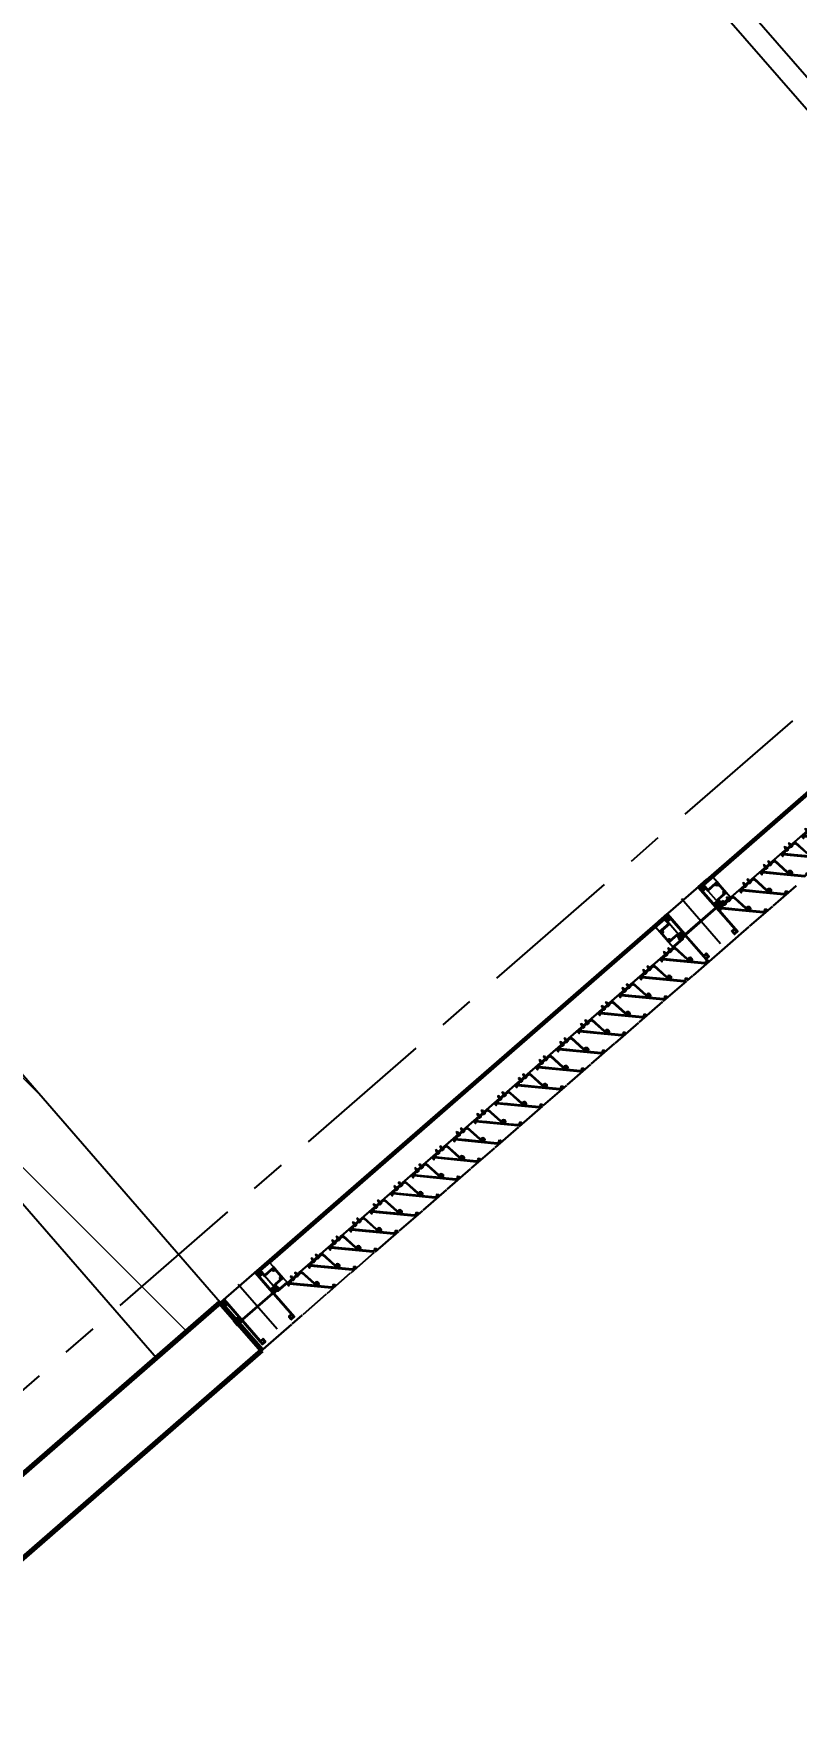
# Model space of a CAD drawing. Header units: millimetres. Extents: x -25371 to 2282244, y -90657 to 147824.
# Drawn here: x 2103216 to 2105021, y 16008 to 19983 of the extents above; entities that cross this region are included whole.
import ezdxf
from ezdxf.enums import TextEntityAlignment as Align

# ---------------------------------------------------------------- set-up
doc = ezdxf.new("R2010")
doc.units = ezdxf.units.MM
doc.set_wipeout_variables(frame=1)
doc.linetypes.add('CENTER', pattern=[50.8, 31.75, -6.35, 6.35, -6.35])
doc.linetypes.add('TA_GL_000.90000', pattern=[2.475, 0.9, -0.225, 0.225, -0.225, 0.9])
for name, color, linetype in [('000 - 0_SYM_DWG_GRIDLINE_MAIN_COLOR_251', 7, 'Continuous'), ('000 - 0_SYM_DWG_SLOPE-SYM_TEXT_COLOR_3', 7, 'Continuous'), ('000 - D I M', 7, 'Continuous'), ('000 - EXISTING_BUILDING_MAIN_COLOR_1', 7, 'Continuous'), ('000 - EXISTING_BUILDING_MAIN_COLOR_251', 7, 'Continuous'), ('000 - GRID', 7, 'CENTER'), ('010 - ASPG_ACCESSORIES_MAIN_COLOR_1', 7, 'Continuous'), ('010 - ASPG_EXTR_MAIN_COLOR_2', 7, 'Continuous'), ('010 - ASPG_FASTERN_MAIN_COLOR_1', 7, 'Continuous'), ('010 - ASPG_FRAMING_CUT_COLOR_4', 7, 'Continuous'), ('010 - ASPG_FRAMING_HATCH_', 7, 'Continuous'), ('010 - ASPG_FRAMING_MAIN_COLOR_2', 7, 'Continuous'), ('010 - ASPG_FRAMING_SUB_COLOR_2', 7, 'Continuous'), ('010 - ASPG_FRAMING_WIPEOUT_', 7, 'Continuous'), ('BOLT & SCREW', 7, 'Continuous')]:
    doc.layers.add(name, color=color, linetype=linetype)
for name, color, linetype, plot in [('010 - ASPG_EXTR_DEF_SUB', 7, 'Continuous', False), ('010 - ASPG_FASTERN_DEF_SUB', 7, 'Continuous', False), ('010 - ASPG_FRAMING_DEF_SUB', 7, 'Continuous', False)]:
    doc.layers.add(name, color=color, linetype=linetype, plot=plot)
doc.layers.add('12-GRID', color=7, linetype='CENTER', lineweight=13)
doc.layers.add('SCREW', color=7, linetype='Continuous', lineweight=5)
doc.styles.add('Arial', font='arial.ttf', dxfattribs={"height": 300})
doc.styles.add('FAMELINE_FOR_CKST', font='arial.ttf')
doc.styles.add('TA', font='', dxfattribs={"height": 4.5})
doc.styles.get('TA').set_extended_font_data('Cordia New')
doc.dimstyles.new('FAMELINE-CKST_C-C', dxfattribs={"dimtxt": 0.3, "dimasz": 0.15, "dimexe": 0.1, "dimexo": 0.1, "dimgap": 0.05, "dimtad": 1, "dimzin": 0, "dimdsep": 46, "dimtxsty": 'FAMELINE_FOR_CKST', "dimblk": 'ORIGIN', "dimblk1": 'ORIGIN', "dimblk2": 'ORIGIN', "dimsah": 1, "dimcen": 0.1, "dimdle": 0.1, "dimclrd": 7, "dimclre": 7, "dimclrt": 7, "dimadec": 0, "dimazin": 0, "dimtfac": 1, "dimtix": 1, "dimtmove": 2, "dimatfit": 3, "dimfxl": 1, "dimtolj": 1, "dimtzin": 0, "dimlwd": -1, "dimlwe": -1, "dimarcsym": 0})
pattern_1 = [(270, (1257419.24324, -520041.6224), (0.65495992507, -1.1344238721), [0.7562825814, -1.5125651628]), (30, (1257419.24324, -520041.6224), (0.65495992936, 1.1344238696), [0.7562825814, -1.5125651628]), (330, (1257419.24324, -520041.6224), (1.30991985442, -2.48e-09), [-1.5125651628, 0.7562825814])]
pattern_2 = [(315, (1257419.4929, -520021.6224), (1.3369313545, 1.3369313545), []), (45, (1257419.4929, -520021.6224), (-1.3369313545, 1.3369313545), [])]
pattern_3 = [(270, (1257419.4425, -520043.9224), (0.65495992507, -1.1344238721), [0.7562825814, -1.5125651628]), (30, (1257419.4425, -520043.9224), (0.65495992936, 1.1344238696), [0.7562825814, -1.5125651628]), (330, (1257419.4425, -520043.9224), (1.30991985442, -2.48e-09), [-1.5125651628, 0.7562825814])]
pattern_4 = [(315, (1257419.1929, -520023.9224), (1.3369313545, 1.3369313545), []), (45, (1257419.1929, -520023.9224), (-1.3369313545, 1.3369313545), [])]

# ---------------------------------------------------------------- blocks, each defined once
blk = doc.blocks.new('*U2483')
at = {"layer": '12-GRID', "color": 7, "linetype": 'CENTER'}
for p, q in [((0, -6.2), (0, 2.2)), ((-4.2, -2), (4.2, -2))]:
    blk.add_line(p, q, dxfattribs=at)
at = {"layer": 'BOLT & SCREW', "color": 7}
for p, q in [((-0.6, -1.8), (-1.8, -1.6)), ((-0.6, -2.2), (-1.8, -2.4)), ((-0.5, -1.8), (-0.9, -1.6)), ((-0.5, -2.2), (-0.9, -2.4)), ((-0.2, -1.4), (-0.4, -0.2)), ((-0.2, -1.5), (-0.4, -1.1)), ((-0.2, -2.5), (-0.4, -2.9)), ((-0.2, -2.6), (-0.4, -3.8)), ((0.2, -1.4), (0.4, -0.2)), ((0.2, -1.5), (0.4, -1.1)), ((0.4, -2.9), (0.2, -2.5)), ((0.2, -2.6), (0.4, -3.8)), ((0.5, -1.8), (0.9, -1.6)), ((0.5, -2.2), (0.9, -2.4)), ((0.6, -1.8), (1.8, -1.6)), ((0.6, -2.2), (1.8, -2.4))]:
    blk.add_line(p, q, dxfattribs=at)
for points in [[(-1.8, -1.6), (-0.9, -1.6, 0.414214), (-0.4, -1.1), (-0.4, -0.2), (0.4, -0.2), (0.4, -1.1, 0.414214), (0.9, -1.6), (1.8, -1.6), (1.8, -2.4), (0.9, -2.4, 0.414214), (0.4, -2.9), (0.4, -3.8), (-0.4, -3.8), (-0.4, -2.9, 0.414214), (-0.9, -2.4), (-1.8, -2.4)], [(0.2, -2.5, -0.414214), (0.5, -2.2), (0.6, -2.2), (0.6, -1.8), (0.5, -1.8, -0.414214), (0.2, -1.5), (0.2, -1.4), (-0.2, -1.4), (-0.2, -1.5, -0.414214), (-0.5, -1.8), (-0.6, -1.8), (-0.6, -2.2), (-0.5, -2.2, -0.414214), (-0.2, -2.5), (-0.2, -2.6), (0.2, -2.6)]]:
    blk.add_lwpolyline(points, format="xyb", close=True, dxfattribs=at)
blk.add_circle((0, -2), 3.5, dxfattribs=at)
blk = doc.blocks.new('000_ASPG_TYP_FILES_20260218-010703_FRAME_EXTR_')
at = {"layer": '010 - ASPG_FRAMING_HATCH_'}
h = blk.add_hatch(dxfattribs=at)
h.set_pattern_fill('ANSI32', scale=0.1, angle=180)
edge = h.paths.add_edge_path()
edge.add_line((2, 16), (2, 2))
edge.add_line((2, 2), (39.7, 2))
edge.add_arc((39.7, 1.7), 0.3, 0, 90, ccw=False)
edge.add_line((40, 1.7), (40, 0.3))
edge.add_arc((39.7, 0.3), 0.3, -90, 0, ccw=False)
edge.add_line((39.7, 0), (0.3, 0))
edge.add_arc((0.3, 0.3), 0.3, 180, 270, ccw=False)
edge.add_line((0, 0.3), (0, 17.7))
edge.add_arc((0.3, 17.7), 0.3, 90, 180, ccw=False)
edge.add_line((0.3, 18), (22.6, 18))
edge.add_arc((22.6, 18.5), 0.5, 270, 380.2095)
edge.add_arc((26.2, 19.8), 3.35, 182.0638, 200.2095, ccw=False)
edge.add_arc((23.6, 19.7), 0.76, 2.0638, 182.0638, ccw=False)
edge.add_arc((26.2, 19.8), 1.83, 182.0638, 447.9362)
edge.add_arc((26.3, 22.4), 0.76, 87.9362, 267.9362, ccw=False)
edge.add_arc((26.2, 19.8), 3.35, 69.7905, 87.9362, ccw=False)
edge.add_arc((27.5, 23.4), 0.5, 249.7905, 360)
edge.add_line((28, 23.4), (28, 26.7))
edge.add_line((28, 26.7), (28.5, 27.2))
edge.add_line((28.5, 27.2), (28, 27.7))
edge.add_line((28, 27.7), (28, 38.6))
edge.add_line((28, 38.6), (28.5, 39.1))
edge.add_line((28.5, 39.1), (28, 39.6))
edge.add_line((28, 39.6), (28, 42.9))
edge.add_arc((27.5, 42.9), 0.5, 0, 110.2095)
edge.add_arc((26.2, 46.5), 3.35, 272.0638, 290.2095, ccw=False)
edge.add_arc((26.3, 43.9), 0.76, 92.0638, 272.0638, ccw=False)
edge.add_arc((26.2, 46.5), 1.83, 272.0638, 537.9362)
edge.add_arc((23.6, 46.6), 0.76, 177.9362, 357.9362, ccw=False)
edge.add_arc((26.2, 46.5), 3.35, 159.7905, 177.9362, ccw=False)
edge.add_arc((22.6, 47.8), 0.5, 339.7905, 450)
edge.add_line((22.6, 48.3), (0.3, 48.3))
edge.add_arc((0.3, 48.6), 0.3, 180, 270, ccw=False)
edge.add_line((0, 48.6), (0, 60))
edge.add_arc((0.3, 60), 0.3, 90, 180, ccw=False)
edge.add_line((0.3, 60.3), (5, 60.3))
edge.add_line((5, 60.3), (5, 65))
edge.add_arc((5.3, 65), 0.3, 90, 180, ccw=False)
edge.add_line((5.3, 65.3), (30, 65.3))
edge.add_line((30, 65.3), (30, 63.6))
edge.add_arc((29.7, 63.6), 0.3, -90, 0, ccw=False)
edge.add_line((29.7, 63.3), (7.3, 63.3))
edge.add_arc((7.3, 63), 0.3, 90, 180)
edge.add_line((7, 63), (7, 58.3))
edge.add_line((7, 58.3), (2.3, 58.3))
edge.add_arc((2.3, 58), 0.3, 90, 180)
edge.add_line((2, 58), (2, 50.6))
edge.add_arc((2.3, 50.6), 0.3, 180, 270)
edge.add_line((2.3, 50.3), (29.7, 50.3))
edge.add_arc((29.7, 50), 0.3, 0, 90, ccw=False)
edge.add_line((30, 50), (30, 26.7))
edge.add_line((30, 26.7), (30, 16.3))
edge.add_arc((29.7, 16.3), 0.3, -90, 0, ccw=False)
edge.add_line((29.7, 16), (2, 16))
at = {"layer": '010 - ASPG_FRAMING_CUT_COLOR_4', "color": 7}
blk.add_lwpolyline([(2, 16), (2, 2), (39.7, 2, -0.414214), (40, 1.7), (40, 0.3, -0.414214), (39.7, 0), (0.3, 0, -0.414214), (0, 0.3), (0, 17.7, -0.414214), (0.3, 18), (22.6, 18, 0.52173), (23, 18.7, -0.079342), (22.8, 19.7, -1), (24.3, 19.8, 2.296346), (26.2, 21.7, -1), (26.3, 23.2, -0.079342), (27.3, 23, 0.52173), (28, 23.4), (28, 26.7), (28.5, 27.2), (28, 27.7), (28, 38.6), (28.5, 39.1), (28, 39.6), (28, 42.9, 0.52173), (27.3, 43.3, -0.079342), (26.3, 43.1, -1), (26.2, 44.6, 2.296346), (24.3, 46.5, -1), (22.8, 46.6, -0.079342), (23, 47.6, 0.52173), (22.6, 48.3), (0.3, 48.3, -0.414214), (0, 48.6), (0, 60, -0.414214), (0.3, 60.3), (5, 60.3), (5, 65, -0.414214), (5.3, 65.3), (30, 65.3), (30, 63.6, -0.414214), (29.7, 63.3), (7.3, 63.3, 0.414214), (7, 63), (7, 58.3), (2.3, 58.3, 0.414214), (2, 58), (2, 50.6, 0.414214), (2.3, 50.3), (29.7, 50.3, -0.414214), (30, 50), (30, 26.7), (30, 16.3, -0.414214), (29.7, 16)], format="xyb", close=True, dxfattribs=at)
at = {"color": 7}
for p in [(26.2, 48.5), (26.2, 21.8)]:
    blk.add_blockref('*U2483', p, dxfattribs=at)
blk = doc.blocks.new('*U2490')
at = {"layer": '010 - ASPG_FRAMING_HATCH_', "transparency": 33554585}
h = blk.add_hatch(dxfattribs=at)
h.set_pattern_fill('ANSI32', scale=0.25)
edge = h.paths.add_edge_path()
edge.add_line((2, -50), (2, -75))
edge.add_line((2, -75), (0, -75))
edge.add_line((0, -75), (0, -49))
edge.add_arc((1, -49), 1, 90, 180, ccw=False)
edge.add_line((1, -48), (63, -48))
edge.add_arc((63, -47), 1, 270, 360)
edge.add_line((64, -47), (64, 47))
edge.add_arc((63, 47), 1, 0, 90)
edge.add_line((63, 48), (1, 48))
edge.add_arc((1, 49), 1, 180, 270, ccw=False)
edge.add_line((0, 49), (0, 75))
edge.add_line((0, 75), (2, 75))
edge.add_line((2, 75), (2, 50))
edge.add_line((2, 50), (141, 50))
edge.add_line((141, 50), (141, 41))
edge.add_arc((140, 41), 1, 270, 360, ccw=False)
edge.add_line((140, 40), (132, 40))
edge.add_arc((132, 41), 1, 180, 270, ccw=False)
edge.add_line((131, 41), (131, 47))
edge.add_arc((130, 47), 1, 0, 90)
edge.add_line((130, 48), (67, 48))
edge.add_arc((67, 47), 1, 90, 180)
edge.add_line((66, 47), (66, -47))
edge.add_arc((67, -47), 1, 180, 270)
edge.add_line((67, -48), (130, -48))
edge.add_arc((130, -47), 1, 270, 360)
edge.add_line((131, -47), (131, -41))
edge.add_arc((132, -41), 1, 90, 180, ccw=False)
edge.add_line((132, -40), (140, -40))
edge.add_arc((140, -41), 1, 0, 90, ccw=False)
edge.add_line((141, -41), (141, -50))
edge.add_line((141, -50), (2, -50))
h.paths.add_polyline_path([(139, 48), (139, 42), (133, 42), (133, 48)], flags=16)
h.paths.add_polyline_path([(139, -48), (139, -42), (133, -42), (133, -48)], flags=16)
at = {"layer": '010 - ASPG_FRAMING_HATCH_'}
h = blk.add_hatch(dxfattribs=at)
h.set_pattern_fill('ANSI37', scale=0.595498, angle=-90)
h.set_pattern_definition(pattern_4)
edge = h.paths.add_edge_path()
edge.add_ellipse((11.5, 55), major_axis=(0, -5), ratio=0.644482, start_angle=180, end_angle=360, ccw=False)
edge.add_line((11.5, 60), (2, 60))
edge.add_arc((-7.9, 55), 11.1, -26.7963, 26.7963, ccw=False)
edge.add_line((2, 50), (11.5, 50))
h = blk.add_hatch(dxfattribs=at)
h.set_pattern_fill('HONEY', scale=0.238199, angle=-90)
h.set_pattern_definition(pattern_3)
edge = h.paths.add_edge_path()
edge.add_ellipse((11.8, 55), major_axis=(0, -5), ratio=0.644482, start_angle=0, end_angle=360, ccw=False)
h = blk.add_hatch(dxfattribs=at)
h.set_pattern_fill('HONEY', scale=0.238199, angle=-90)
h.set_pattern_definition(pattern_1)
edge = h.paths.add_edge_path()
edge.add_ellipse((57.5, 55), major_axis=(0, -5), ratio=0.644482, start_angle=0, end_angle=360)
h = blk.add_hatch(dxfattribs=at)
h.set_pattern_fill('ANSI37', scale=0.595498, angle=-90)
h.set_pattern_definition(pattern_2)
edge = h.paths.add_edge_path()
edge.add_ellipse((57.8, 55), major_axis=(0, -5), ratio=0.644482, start_angle=0, end_angle=180)
edge.add_line((57.8, 60), (62, 60))
edge.add_arc((62, 60.3), 0.3, -90, 0)
edge.add_line((62.3, 60.3), (62.3, 61))
edge.add_line((62.3, 61), (61.8, 61.5))
edge.add_line((61.8, 61.5), (62.3, 62))
edge.add_line((62.3, 62), (61.8, 62.5))
edge.add_line((61.8, 62.5), (62.3, 63))
edge.add_line((62.3, 63), (61.8, 63.5))
edge.add_line((61.8, 63.5), (62.3, 64))
edge.add_line((62.3, 64), (62.3, 65))
edge.add_line((62.3, 65), (63.3, 65))
edge.add_line((63.3, 65), (63.8, 65.5))
edge.add_line((63.8, 65.5), (64.3, 65))
edge.add_line((64.3, 65), (64.8, 65.5))
edge.add_line((64.8, 65.5), (65.3, 65))
edge.add_line((65.3, 65), (65.8, 65.5))
edge.add_line((65.8, 65.5), (66.3, 65))
edge.add_line((66.3, 65), (67, 65))
edge.add_arc((67, 65.3), 0.3, -90, 0)
edge.add_line((67.3, 65.3), (67.3, 60))
edge.add_arc((77.2, 55), 11.1, 153.2037, 206.7963)
edge.add_line((67.3, 50), (57.8, 50))
h = blk.add_hatch(dxfattribs=at)
h.set_pattern_fill('ANSI37', scale=0.595498, angle=-90)
h.set_pattern_definition(pattern_4)
edge = h.paths.add_edge_path()
edge.add_ellipse((11.5, -55), major_axis=(0, 5), ratio=0.644482, start_angle=0, end_angle=180)
edge.add_line((11.5, -60), (2, -60))
edge.add_arc((-7.9, -55), 11.1, 333.2037, 386.7963)
edge.add_line((2, -50), (11.5, -50))
h = blk.add_hatch(dxfattribs=at)
h.set_pattern_fill('HONEY', scale=0.238199, angle=-90)
h.set_pattern_definition(pattern_3)
edge = h.paths.add_edge_path()
edge.add_ellipse((11.8, -55), major_axis=(0, 5), ratio=0.644482, start_angle=0, end_angle=360)
h = blk.add_hatch(dxfattribs=at)
h.set_pattern_fill('HONEY', scale=0.238199, angle=-90)
h.set_pattern_definition(pattern_1)
edge = h.paths.add_edge_path()
edge.add_ellipse((57.5, -55), major_axis=(0, 5), ratio=0.644482, start_angle=0, end_angle=360, ccw=False)
h = blk.add_hatch(dxfattribs=at)
h.set_pattern_fill('ANSI37', scale=0.595498, angle=-90)
h.set_pattern_definition(pattern_2)
edge = h.paths.add_edge_path()
edge.add_ellipse((57.8, -55), major_axis=(0, 5), ratio=0.644482, start_angle=180, end_angle=360, ccw=False)
edge.add_line((57.8, -60), (62, -60))
edge.add_arc((62, -60.3), 0.3, 360, 450, ccw=False)
edge.add_line((62.3, -60.3), (62.3, -61))
edge.add_line((62.3, -61), (61.8, -61.5))
edge.add_line((61.8, -61.5), (62.3, -62))
edge.add_line((62.3, -62), (61.8, -62.5))
edge.add_line((61.8, -62.5), (62.3, -63))
edge.add_line((62.3, -63), (61.8, -63.5))
edge.add_line((61.8, -63.5), (62.3, -64))
edge.add_line((62.3, -64), (62.3, -65))
edge.add_line((62.3, -65), (63.3, -65))
edge.add_line((63.3, -65), (63.8, -65.5))
edge.add_line((63.8, -65.5), (64.3, -65))
edge.add_line((64.3, -65), (64.8, -65.5))
edge.add_line((64.8, -65.5), (65.3, -65))
edge.add_line((65.3, -65), (65.8, -65.5))
edge.add_line((65.8, -65.5), (66.3, -65))
edge.add_line((66.3, -65), (67, -65))
edge.add_arc((67, -65.3), 0.3, 360, 450, ccw=False)
edge.add_line((67.3, -65.3), (67.3, -60))
edge.add_arc((77.2, -55), 11.1, 153.2037, 206.7963, ccw=False)
edge.add_line((67.3, -50), (57.8, -50))
at = {"layer": '010 - ASPG_FASTERN_DEF_SUB', "color": 7}
blk.add_point((0, 0), dxfattribs=at)
at = {"layer": '010 - ASPG_FRAMING_CUT_COLOR_4', "color": 7}
blk.add_lwpolyline([(2, -50), (2, -75), (0, -75), (0, -49, -0.414214), (1, -48), (63, -48, 0.414214), (64, -47), (64, 47, 0.414214), (63, 48), (1, 48, -0.414214), (0, 49), (0, 75), (2, 75), (2, 50), (141, 50), (141, 41, -0.414214), (140, 40), (132, 40, -0.414214), (131, 41), (131, 47, 0.414214), (130, 48), (67, 48, 0.414214), (66, 47), (66, -47, 0.414214), (67, -48), (130, -48, 0.414214), (131, -47), (131, -41, -0.414214), (132, -40), (140, -40, -0.414214), (141, -41), (141, -50)], format="xyb", close=True, dxfattribs=at)
for points in [[(139, 48), (139, 42), (133, 42), (133, 48)], [(139, -48), (139, -42), (133, -42), (133, -48)]]:
    blk.add_lwpolyline(points, close=True, dxfattribs=at)
at = {"layer": '010 - ASPG_FRAMING_DEF_SUB', "color": 7, "transparency": 33554508}
blk.add_line((136.5, 0), (-4.5, 0), dxfattribs=at)
at = {"layer": '010 - ASPG_FRAMING_DEF_SUB', "color": 7, "transparency": 33554457}
for points in [[(2, 50), (15, 50), (15, 60), (2, 60)], [(54.3, 50), (67.3, 50), (67.3, 65.5), (54.3, 65.5)], [(2, -50), (15, -50), (15, -60), (2, -60)], [(54.3, -50), (67.3, -50), (67.3, -65.5), (54.3, -65.5)]]:
    blk.add_lwpolyline(points, close=True, dxfattribs=at)
at = {"layer": '010 - ASPG_FRAMING_SUB_COLOR_2', "color": 7}
for points in [[(11.8, 50), (2, 50, 0.238199), (2, 60), (11.8, 60)], [(57.5, 50), (67.3, 50, -0.238199), (67.3, 60), (67.3, 65.3, -0.414214), (67, 65), (66.3, 65), (65.8, 65.5), (65.3, 65), (64.8, 65.5), (64.3, 65), (63.8, 65.5), (63.3, 65), (62.3, 65), (62.3, 64), (61.8, 63.5), (62.3, 63), (61.8, 62.5), (62.3, 62), (61.8, 61.5), (62.3, 61), (62.3, 60.3, -0.414214), (62, 60), (57.5, 60)], [(11.8, -50), (2, -50, -0.238199), (2, -60), (11.8, -60)], [(57.5, -50), (67.3, -50, 0.238199), (67.3, -60), (67.3, -65.3, 0.414214), (67, -65), (66.3, -65), (65.8, -65.5), (65.3, -65), (64.8, -65.5), (64.3, -65), (63.8, -65.5), (63.3, -65), (62.3, -65), (62.3, -64), (61.8, -63.5), (62.3, -63), (61.8, -62.5), (62.3, -62), (61.8, -61.5), (62.3, -61), (62.3, -60.3, 0.414214), (62, -60), (57.5, -60)]]:
    blk.add_lwpolyline(points, format="xyb", dxfattribs=at)
at = {"layer": '010 - ASPG_FRAMING_SUB_COLOR_2', "color": 7, "extrusion": (0, 0, -1)}
for centre, major_axis in [((11.8, 55), (0, -5)), ((57.5, -55), (0, 5))]:
    blk.add_ellipse(centre, major_axis=major_axis, ratio=0.644482, dxfattribs=at)
at = {"layer": '010 - ASPG_FRAMING_SUB_COLOR_2', "color": 7}
for centre, major_axis in [((57.5, 55), (0, -5)), ((11.8, -55), (0, 5))]:
    blk.add_ellipse(centre, major_axis=major_axis, ratio=0.644482, dxfattribs=at)
blk = doc.blocks.new('PZG35-9D5')
at = {"layer": '010 - ASPG_FASTERN_MAIN_COLOR_1', "color": 7}
for p, q in [((-1.4, 0), (-1.4, -1.1)), ((0, 3.7), (0, -10.5)), ((1.4, 0), (1.4, -0.6)), ((-1.9, -1.4), (1.9, -0.9)), ((-1.9, -1.4), (-1.4, -1.1)), ((-1.9, -1.4), (-1.4, -1.7)), ((-1.9, -2.7), (1.9, -2.2)), ((-1.9, -2.7), (-1.4, -2.4)), ((-1.9, -2.7), (-1.4, -3)), ((-1.9, -4), (-1.4, -3.7)), ((-1.9, -4), (-1, -3.9)), ((-1.9, -4), (-1.4, -4.3)), ((-1.4, -1.1), (1.4, -0.6)), ((-1.4, -1.7), (1.4, -1.2)), ((-1.4, -1.7), (-1.4, -2.4)), ((-1.4, -2.4), (1.4, -1.9)), ((-1.4, -3), (1.4, -2.5)), ((-1.4, -3), (-1.4, -3.7)), ((-1.4, -3.7), (-0.8, -3.6)), ((-1.4, -4.3), (-1.4, -8.1)), ((-1.4, -4.3), (-1.2, -4.3)), ((0, -9.5), (-1.4, -8.1)), ((0, -9.5), (1.4, -8.1)), ((0.6, -3.3), (1.4, -3.2)), ((0.7, -3.7), (1.9, -3.5)), ((0.7, -3.9), (1.4, -3.8)), ((0.7, -4.6), (1.4, -4.5)), ((0.7, -5), (1.9, -4.8)), ((0.7, -5.2), (1.4, -5.1)), ((1.9, -0.9), (1.4, -0.6)), ((1.9, -0.9), (1.4, -1.2)), ((1.4, -1.2), (1.4, -1.9)), ((1.9, -2.2), (1.4, -1.9)), ((1.9, -2.2), (1.4, -2.5)), ((1.4, -2.5), (1.4, -3.2)), ((1.9, -3.5), (1.4, -3.2)), ((1.9, -3.5), (1.4, -3.8)), ((1.4, -3.8), (1.4, -4.5)), ((1.9, -4.8), (1.4, -4.5)), ((1.9, -4.8), (1.4, -5.1)), ((1.4, -5.1), (1.4, -8.1))]:
    blk.add_line(p, q, dxfattribs=at)
blk.add_lwpolyline([(0, -9.5), (0.7, -5.2), (0.7, -3.6, 0.417657), (0.4, -3.3, 0.108102), (-0.8, -3.6), (-1.4, -4.7)], format="xyb", dxfattribs=at)
blk = doc.blocks.new('*U2484')
at = {"layer": 'SCREW', "color": 7}
blk.add_lwpolyline([(3, 1.8, 0.09906), (0.8, 2.5), (0.8, 2.3), (-0.8, 2.3), (-0.8, 2.5, 0.09906), (-3, 1.8, 0.266588), (-3.5, 1), (-3.5, 0.2, 0.414214), (-3.3, 0), (3.3, 0, 0.414214), (3.5, 0.2), (3.5, 1, 0.266588)], format="xyb", close=True, dxfattribs=at)
blk.add_blockref('PZG35-9D5', (0, 0), dxfattribs=at)
blk = doc.blocks.new('*U2491')
at = {"color": 7}
blk.add_point((0, 0), dxfattribs=at)
at = {"layer": '010 - ASPG_ACCESSORIES_MAIN_COLOR_1', "color": 7}
blk.add_lwpolyline([(-39.7, -0.6, 0.414214), (-40, -0.9), (-40, -7.4, 0.57735), (-39.7, -7.6), (-36.6, -5.8, 0.767327), (-36.8, -5.3), (-37.9, -5.3, -0.414214), (-38.2, -5), (-38.2, -2.8, -0.414214), (-38, -2.6), (-32.2, -2.6, -0.388879), (-32, -2.8), (-31.8, -4.3, 0.388879), (-31.3, -4.8), (-30.3, -4.8, 0.414214), (-30, -4.5), (-30, -2.9, -0.414214), (-29.7, -2.6), (0.4, -2.6, -0.378969), (3.4, -5.2), (8, -42.5, 0.446593), (11.6, -45.1, -0.489802), (16.1, -48.7), (16.1, -49.4, -0.18248), (15.8, -50, -0.267949), (15.3, -50.2, 1.122115), (15.1, -52.3, 0.405004), (18.1, -49.4), (18.1, -48.7, 0.489805), (11.2, -43.1, -0.446597), (9.9, -42.3), (4.9, -0.8, 0.364176), (4.6, -0.6)], format="xyb", close=True, dxfattribs=at)
at = {"layer": '010 - ASPG_EXTR_DEF_SUB', "color": 7}
for p in [(-40, -0.5), (43.4, -76.9), (43.4, -77.5)]:
    blk.add_point(p, dxfattribs=at)
at = {"layer": '010 - ASPG_EXTR_MAIN_COLOR_2', "color": 7}
blk.add_lwpolyline([(11.4, -48.2), (11.5, -47.4), (12.2, -47.6), (12.3, -46.8, -0.535538), (14.2, -49.2, 0.991572), (15.7, -49.6, 1.157025), (8.8, -48.8, -0.688558), (8.3, -49), (-17.1, -22.2), (-32.3, -6.1), (-32.3, -2.9, 0.414312), (-32.6, -2.6), (-37.5, -2.6, 0.414116), (-37.8, -2.9), (-37.8, -4.3, 0.414214), (-37.5, -4.6), (-36, -4.6, -0.205895), (-35.8, -4.7), (33.2, -77.5), (43.1, -77.5, 0.668179), (43.4, -77), (40.5, -74.2, 0.668179), (40, -74.4), (40, -76), (33.9, -76), (11.9, -52.8, -0.558354), (12.1, -52, 0.766275), (12, -50.4, -0.438583), (10.7, -48.1)], format="xyb", close=True, dxfattribs=at)
at = {"layer": 'SCREW', "color": 7, "rotation": 180}
for p in [(-21.6, -2.5), (-8.2, -2.5)]:
    blk.add_blockref('*U2484', p, dxfattribs=at)
blk = doc.blocks.new('*U1824')
at = {"color": 7}
blk.add_wipeout([(1330, 4), (60, 4), (60, 69.3), (1330, 69.3)], dxfattribs=at).dxf.layer = '010 - ASPG_FRAMING_WIPEOUT_'
blk.add_point((60, 69.5), dxfattribs=at)
at = {"layer": '010 - ASPG_FRAMING_MAIN_COLOR_2', "color": 7}
blk.add_lwpolyline([(1300, 69.3), (90, 69.3), (90, 6), (1300, 6)], close=True, dxfattribs=at)
at = {"layer": '010 - ASPG_FRAMING_SUB_COLOR_2', "color": 7}
for points in [[(1330, 4), (60, 4), (60, 69.3), (1330, 69.3)], [(60, 2), (60, 4), (1330, 4), (1330, 2)]]:
    blk.add_lwpolyline(points, close=True, dxfattribs=at)
at = {"color": 7, "transparency": 33554559, "xscale": -1, "rotation": 270}
for p in [(0, 0), (1390, 0)]:
    blk.add_blockref('*U2490', p, dxfattribs=at)
at = {"color": 7, "xscale": -1, "rotation": 180}
for p in [(91.8, 69.3), (156.8, 69.3), (221.8, 69.3), (286.8, 69.3), (351.8, 69.3), (416.8, 69.3), (481.8, 69.3), (546.8, 69.3), (611.8, 69.3), (676.8, 69.3), (741.8, 69.3), (806.8, 69.3), (871.8, 69.3), (936.8, 69.3), (1001.8, 69.3), (1066.8, 69.3), (1131.8, 69.3), (1196.8, 69.3), (1261.8, 69.3)]:
    blk.add_blockref('*U2491', p, dxfattribs=at)
at = {"color": 7}
blk.add_blockref('000_ASPG_TYP_FILES_20260218-010703_FRAME_EXTR_', (60, 4), dxfattribs=at)
at = {"color": 7, "xscale": -1}
blk.add_blockref('000_ASPG_TYP_FILES_20260218-010703_FRAME_EXTR_', (1330, 4), dxfattribs=at)
blk = doc.blocks.new('*U1823')
at = {"color": 7}
blk.add_wipeout([(1330, 4), (60, 4), (60, 69.3), (1330, 69.3)], dxfattribs=at).dxf.layer = '010 - ASPG_FRAMING_WIPEOUT_'
blk.add_point((60, 69.5), dxfattribs=at)
at = {"layer": '010 - ASPG_FRAMING_MAIN_COLOR_2', "color": 7}
blk.add_lwpolyline([(1300, 69.3), (90, 69.3), (90, 6), (1300, 6)], close=True, dxfattribs=at)
at = {"layer": '010 - ASPG_FRAMING_SUB_COLOR_2', "color": 7}
for points in [[(1330, 4), (60, 4), (60, 69.3), (1330, 69.3)], [(60, 2), (60, 4), (1330, 4), (1330, 2)]]:
    blk.add_lwpolyline(points, close=True, dxfattribs=at)
at = {"color": 7, "transparency": 33554559, "xscale": -1, "rotation": 270}
for p in [(0, 0), (1390, 0)]:
    blk.add_blockref('*U2490', p, dxfattribs=at)
at = {"color": 7, "rotation": 180}
for p in [(91.8, 69.3), (156.8, 69.3), (221.8, 69.3), (286.8, 69.3), (351.8, 69.3), (416.8, 69.3), (481.8, 69.3), (546.8, 69.3), (611.8, 69.3), (676.8, 69.3), (741.8, 69.3), (806.8, 69.3), (871.8, 69.3), (936.8, 69.3), (1001.8, 69.3), (1066.8, 69.3), (1131.8, 69.3), (1196.8, 69.3), (1261.8, 69.3)]:
    blk.add_blockref('*U2491', p, dxfattribs=at)
at = {"color": 7}
blk.add_blockref('000_ASPG_TYP_FILES_20260218-010703_FRAME_EXTR_', (60, 4), dxfattribs=at)
at = {"color": 7, "xscale": -1}
blk.add_blockref('000_ASPG_TYP_FILES_20260218-010703_FRAME_EXTR_', (1330, 4), dxfattribs=at)
blk = doc.blocks.new('C-1-VS01_REV00_20260616-005436_LOPF_ASPG')
at = {"color": 7, "zscale": -1, "rotation": 131.0004058769482}
blk.add_blockref('*U1823', (-21284.3, -1003.5), dxfattribs=at)
at = {"color": 7, "xscale": -1, "zscale": -1, "rotation": 131.0004058769482}
blk.add_blockref('*U1824', (-21284.3, -1003.5), dxfattribs=at)
blk = doc.blocks.new('DPA_AC-PL_FLOOR ROOM CAL - A41_1000 x 1000 mm-5549838-2505-01 EGRESS LEVEL PLAN')
at = {"layer": '000 - EXISTING_BUILDING_MAIN_COLOR_1', "color": 7}
for p, q in [((650, 449.9), (-450, 449.9)), ((-450, 449.9), (-450, -650.1)), ((650, -650.1), (650, 449.9)), ((-400, -600.1), (600, 399.9)), ((-400, 399.9), (600, -600.1)), ((-400, -600.1), (-400, 399.9)), ((-400, 399.9), (600, 399.9)), ((600, 399.9), (600, -600.1)), ((600, -600.1), (-400, -600.1)), ((-450, -650.1), (650, -650.1))]:
    blk.add_line(p, q, dxfattribs=at)
blk = doc.blocks.new('System Panel - DPA-AR_Facade_Solid Panel 150mm-5598975-2505-01 EGRESS LEVEL PLAN')
at = {"layer": '000 - EXISTING_BUILDING_MAIN_COLOR_1', "color": 7, "lineweight": 70}
for p, q in [((750, 200), (-750, 200)), ((-750, 200), (-750, 50)), ((750, 50), (750, 200)), ((-750, 50), (750, 50))]:
    blk.add_line(p, q, dxfattribs=at)
blk = doc.blocks.new('A$C4b8f3cd2')
at = {"layer": '000 - EXISTING_BUILDING_MAIN_COLOR_251', "lineweight": 9}
h = blk.add_hatch(dxfattribs=at)
h.set_pattern_fill('FP_3', style=0, pattern_type=2)
h.set_pattern_definition([(45, (-24258.22, 8816.59), (-106.066, 106.066), [])])
h.paths.add_polyline_path([(-22235.6, 90.8), (-21669.5, 582.8), (-21800.7, 733.8), (-22366.8, 241.7), (-22280.7, 142.7)])
at = {"layer": '000 - EXISTING_BUILDING_MAIN_COLOR_1', "color": 7}
for p, q in [((-22287.8, -77.8), (-26403.2, 4656.5)), ((-26403.2, 4656.5), (-22287.8, -77.8)), ((-22287.8, -77.8), (-26403.2, 4656.5)), ((-20759.4, -1607.3), (-23121.2, 1109.6)), ((-23121.2, 1109.6), (-19447.3, -3116.7)), ((-23121.2, 1109.6), (-19447.3, -3116.7)), ((-19447.3, -3116.7), (-23121.2, 1109.6)), ((-23121.2, 1109.6), (-20119.8, -2343.2)), ((-21800.7, 733.8), (-22366.8, 241.7)), ((-22235.6, 90.8), (-21669.5, 582.8)), ((-22366.8, 241.7), (-22235.6, 90.8)), ((-22265.7, -103.2), (-22286.4, -79.3)), ((-22286.4, -79.3), (-22265.7, -103.2)), ((-22265.7, -103.2), (-22286.4, -79.3)), ((-22216.2, -160.1), (-22264.1, -105)), ((-22264.1, -105), (-22216.2, -160.1)), ((-22216.2, -160.1), (-22264.1, -105)), ((-22166.8, -216.9), (-22214.7, -161.9)), ((-22214.7, -161.9), (-22166.8, -216.9)), ((-22166.8, -216.9), (-22214.7, -161.9)), ((-22117.4, -273.7), (-22165.3, -218.7)), ((-22165.3, -218.7), (-22117.4, -273.7)), ((-22117.4, -273.7), (-22165.3, -218.7)), ((-22068, -330.6), (-22115.9, -275.5)), ((-22115.9, -275.5), (-22068, -330.6)), ((-22068, -330.6), (-22115.9, -275.5)), ((-22018.6, -387.4), (-22066.5, -332.4)), ((-22066.5, -332.4), (-22018.6, -387.4)), ((-22018.6, -387.4), (-22066.5, -332.4)), ((-21969.2, -444.3), (-22017.1, -389.2)), ((-22017.1, -389.2), (-21969.2, -444.3)), ((-21969.2, -444.3), (-22017.1, -389.2)), ((-21919.8, -501.1), (-21967.6, -446.1)), ((-21967.6, -446.1), (-21919.8, -501.1)), ((-21919.8, -501.1), (-21967.6, -446.1)), ((-21870.4, -557.9), (-21918.2, -502.9)), ((-21918.2, -502.9), (-21870.4, -557.9)), ((-21870.4, -557.9), (-21918.2, -502.9)), ((-21821, -614.8), (-21868.8, -559.7)), ((-21868.8, -559.7), (-21821, -614.8)), ((-21821, -614.8), (-21868.8, -559.7)), ((-21771.6, -671.6), (-21819.4, -616.6)), ((-21819.4, -616.6), (-21771.6, -671.6)), ((-21771.6, -671.6), (-21819.4, -616.6)), ((-21722.1, -728.5), (-21770, -673.4)), ((-21770, -673.4), (-21722.1, -728.5)), ((-21722.1, -728.5), (-21770, -673.4)), ((-21672.7, -785.3), (-21720.6, -730.2)), ((-21720.6, -730.2), (-21672.7, -785.3)), ((-21672.7, -785.3), (-21720.6, -730.2)), ((-21623.3, -842.1), (-21671.2, -787.1)), ((-21671.2, -787.1), (-21623.3, -842.1)), ((-21623.3, -842.1), (-21671.2, -787.1)), ((-21573.9, -899), (-21621.8, -843.9)), ((-21621.8, -843.9), (-21573.9, -899)), ((-21573.9, -899), (-21621.8, -843.9)), ((-21524.5, -955.8), (-21572.4, -900.8)), ((-21572.4, -900.8), (-21524.5, -955.8)), ((-21524.5, -955.8), (-21572.4, -900.8)), ((-21475.1, -1012.7), (-21523, -957.6)), ((-21523, -957.6), (-21475.1, -1012.7)), ((-21475.1, -1012.7), (-21523, -957.6)), ((-21463.1, -1026.5), (-21473.5, -1014.4)), ((-21473.5, -1014.4), (-21463.1, -1026.5)), ((-21463.1, -1026.5), (-21473.5, -1014.4)), ((-21369.3, -1134.4), (-21461.8, -1028)), ((-21461.8, -1028), (-21369.3, -1134.4)), ((-21369.3, -1134.4), (-21461.8, -1028)), ((-21347.2, -1159.8), (-21368, -1135.9)), ((-21368, -1135.9), (-21347.2, -1159.8)), ((-21347.2, -1159.8), (-21368, -1135.9)), ((-21298.5, -1215.8), (-21345.6, -1161.6)), ((-21345.6, -1161.6), (-21298.5, -1215.8)), ((-21298.5, -1215.8), (-21345.6, -1161.6)), ((-21249.9, -1271.7), (-21297, -1217.5)), ((-21297, -1217.5), (-21249.9, -1271.7)), ((-21249.9, -1271.7), (-21297, -1217.5))]:
    blk.add_line(p, q, dxfattribs=at)
for name, p, rotation in [('System Panel - DPA-AR_Facade_Solid Panel 150mm-5598975-2505-01 EGRESS LEVEL PLAN', (-22689.9, 689.6), 130.9999106516643), ('DPA_AC-PL_FLOOR ROOM CAL - A41_1000 x 1000 mm-5549838-2505-01 EGRESS LEVEL PLAN', (-18661.4, -1505.8), 221.0000000000002)]:
    blk.add_blockref(name, p, dxfattribs=dict(at, rotation=rotation))
blk = doc.blocks.new('*U330')
at = {"layer": '000 - 0_SYM_DWG_GRIDLINE_MAIN_COLOR_251', "color": 7, "linetype": 'ByBlock', "ltscale": 5}
blk.add_line((2, 0), (-362.708, 0), dxfattribs=at)
at = {"color": 7, "style": 'TA', "flags": 1}
blk.add_attdef('LOCATION', (6, -6), '', height=4.5, rotation=270, dxfattribs=at)
at = {"layer": '000 - 0_SYM_DWG_SLOPE-SYM_TEXT_COLOR_3', "color": 7, "style": 'Arial'}
blk.add_attdef('GRID-HEAD', text='', height=4, rotation=270, dxfattribs=at).set_placement((21.736, 0), align=Align.MIDDLE_CENTER)
blk = doc.blocks.new('_Origin')
at = {"color": 7, "linetype": 'ByBlock', "lineweight": -2}
blk.add_line((0, 0), (-1, 0), dxfattribs=at)
blk.add_circle((0, 0), 0.5, dxfattribs=at)
blk = doc.blocks.new('*D325')
at = {"layer": '000 - D I M', "color": 7, "transparency": 16777216}
for p, q in [((-25505.4, -1161.6), (-25717.6, -1346.1)), ((-22257.7, -5212), (-25587.2, -1381.8)), ((-22028.3, -5161.6), (-22240.5, -5346.1))]:
    blk.add_line(p, q, dxfattribs=at)
at = {"layer": 'Defpoints', "color": 7, "transparency": 16777216}
for p in [(-25448.8, -1112.4), (-25661, -1296.9), (-21971.7, -5112.4)]:
    blk.add_point(p, dxfattribs=at)
at = {"layer": '000 - D I M', "color": 7, "transparency": 16777216, "xscale": 112.5, "yscale": 112.5, "zscale": 112.5}
for p, rotation in [((-25661, -1296.9), 131.000000002449), ((-22183.9, -5296.9), 311.000000002449)]:
    blk.add_blockref('_Origin', p, dxfattribs=dict(at, rotation=rotation))
at = {"layer": '000 - D I M', "color": 7, "transparency": 16777216, "insert": (-23807.4, -3196.9), "char_height": 225, "attachment_point": 5, "rotation": 311, "style": 'FAMELINE_FOR_CKST'}
blk.add_mtext('\\A1;5300', dxfattribs=at)
blk = doc.blocks.new('C-1-VS01_REV00_20260615-121114_LOPF_DIMS')
at = {"layer": '000 - GRID', "color": 7, "linetype": 'TA_GL_000.90000', "xscale": 75, "yscale": 75, "zscale": 75, "rotation": 131.0000000000055}
blk.add_blockref('*U330', (-32994.1, 12695.7), dxfattribs=at)
at = {"layer": '000 - D I M', "color": 7}
dim = blk.add_linear_dim(base=(-25661, -1296.9), p1=(-21971.7, -5112.4), p2=(-25448.8, -1112.4), angle=311, dimstyle='FAMELINE-CKST_C-C', override={"dimscale": 750, "dimdec": 0, "dimclrd": 7, "dimclre": 7, "dimclrt": 7}, dxfattribs=at)
dim.commit()
dim.dimension.update_dxf_attribs({"geometry": '*D325', "text_midpoint": (-23807.4, -3196.9)})

msp = doc.modelspace()

# ---------------------------------------------------------------- block references
at = {"color": 7, "rotation": 89.99999999999999}
msp.add_blockref('C-1-VS01_REV00_20260616-005436_LOPF_ASPG', (2103748.229, 39215.793), dxfattribs=at)

# ---------------------------------------------------------------- next in the draw order: block references
for name in ['C-1-VS01_REV00_20260615-121114_LOPF_DIMS', 'A$C4b8f3cd2']:
    msp.add_blockref(name, (2103748.229, 39215.793), dxfattribs=at)

doc.saveas('drawing.dxf')
